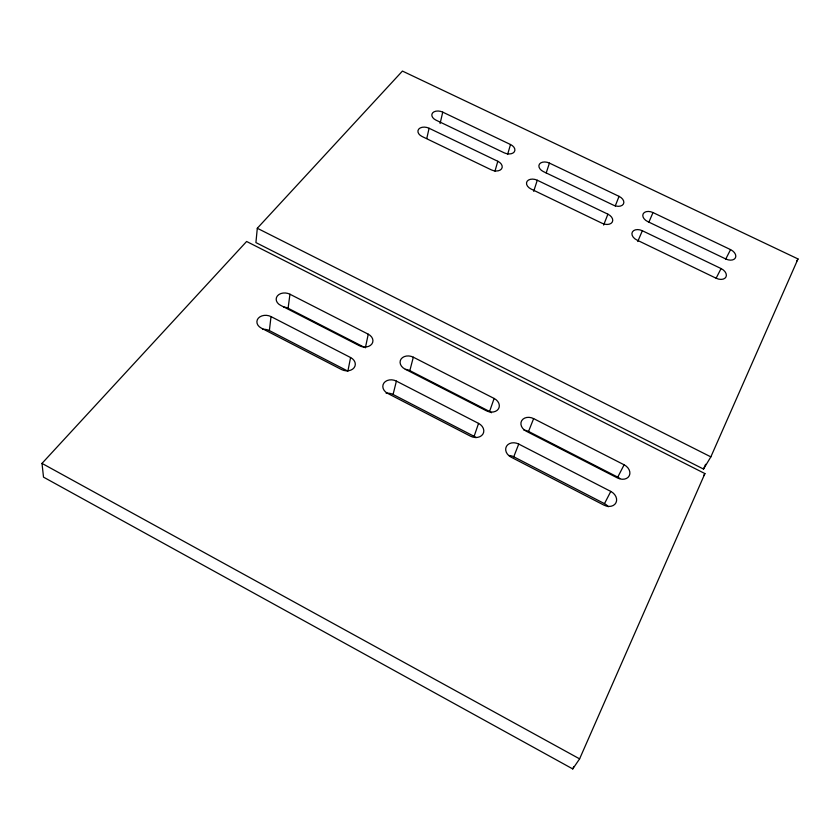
<?xml version="1.0" encoding="UTF-8"?>
<svg xmlns="http://www.w3.org/2000/svg" width="840" height="840" viewBox="0 0 840 840"><rect width="100%" height="100%" fill="white"/><g stroke="black" fill="none" stroke-linecap="round" stroke-linejoin="round"><path stroke-width="1.26" d="M257.303 228.26L255.917 242.592L703.51 469.067L710.85 456.876L798 258.941L402.433 71.075L257.303 228.26L710.85 456.876M350.584 357.536L347.886 371.133L269.377 330.582L271.016 316.596A9.313 7.014 6.6 0 0 258.258 318.276A9.313 7.014 6.6 0 0 261.293 328.094L341.502 369.537A9.324 7.224 10.7 0 0 354.123 367.71A9.324 7.224 10.7 0 0 350.584 357.536L271.016 316.596M364.214 347.256L288.099 308.248L289.947 294.231A9.124 6.773 7.8 0 0 277.483 295.796A9.124 6.773 7.8 0 0 280.57 305.319L359.499 345.765A9.146 6.962 11.7 0 0 371.816 344.043A9.146 6.962 11.7 0 0 368.245 334.194L289.947 294.231M365.369 347.844L368.245 334.194M426.804 138.401L429.082 128.258L497.805 161.28A7.854 5.187 16.2 0 1 501.512 168.924A7.854 5.187 16.2 0 1 491.295 169.859L422.09 136.5A7.801 5.082 13.7 0 1 418.751 129.087A7.801 5.082 13.7 0 1 429.082 128.258M440.097 123.522L442.743 112.14L510.51 144.512A7.728 5.03 16.5 0 1 514.227 151.956A7.728 5.03 16.5 0 1 504.21 152.828L435.96 120.13A7.686 4.935 14.1 0 1 432.611 112.907A7.686 4.935 14.1 0 1 442.743 112.14M476.112 437.63A9.313 7.455 19.1 0 0 474.117 436.328L393.078 394.475L396.396 381.108L478.558 423.392A9.44 7.487 19 0 1 482.906 434.102A9.44 7.487 19 0 1 470.558 436.212L387.692 393.404A9.356 7.329 13.5 0 1 383.891 383.05A9.356 7.329 13.5 0 1 396.396 381.108M491.526 412.745A9.146 7.182 19.4 0 0 489.573 411.474L409.846 370.629L413.322 357.2L494.13 398.454A9.261 7.214 19.4 0 1 498.488 408.828A9.261 7.214 19.4 0 1 486.423 410.802L404.933 369.044A9.177 7.067 14.2 0 1 401.1 359.026A9.177 7.067 14.2 0 1 413.322 357.2M494.949 171.245L497.805 161.28M507.602 154.455L510.51 144.512M533.694 191.341L537.274 180.243L607.898 214.179A7.98 5.324 20.5 0 1 612.202 222.191A7.98 5.324 20.5 0 1 602.186 223.314L531.058 189.021A7.896 5.24 17.7 0 1 527.142 181.262A7.896 5.24 17.7 0 1 537.274 180.243M546.2 172.946L549.433 163.097L619.049 196.35A7.854 5.155 20.6 0 1 623.332 204.152A7.854 5.155 20.6 0 1 613.515 205.191L543.407 171.602A7.77 5.082 17.9 0 1 539.5 164.041A7.77 5.082 17.9 0 1 549.433 163.097M474.117 436.328L478.558 423.392M489.573 411.474L494.13 398.454M603.635 225.057L607.898 214.179M509.103 455.511A9.377 7.518 22.1 0 1 513.744 456.781L518.742 444.066L610.785 491.421A9.692 7.655 28.4 0 1 615.982 502.719A9.692 7.655 28.4 0 1 603.928 505.124L511.077 457.149A9.503 7.55 21.9 0 1 506.499 446.271A9.503 7.55 21.9 0 1 518.742 444.066M615.226 206.021L619.049 196.35M523.981 430.185A9.198 7.245 22.1 0 1 528.538 431.435L533.642 418.614L624.11 464.793A9.513 7.371 27.8 0 1 629.286 475.724A9.513 7.371 27.8 0 1 617.516 477.981L526.26 431.225A9.324 7.277 22 0 1 521.682 420.693A9.324 7.277 22 0 1 533.642 418.614M637.749 241.511L642.348 230.738L721.067 268.559A8.159 5.429 25 0 1 725.991 276.948A8.159 5.429 25 0 1 716.195 278.26L636.899 240.041A8.022 5.355 21.9 0 1 632.415 231.914A8.022 5.355 21.9 0 1 642.348 230.738M648.889 222.149L653.005 212.572L730.558 249.617A8.033 5.25 24.8 0 1 735.452 257.786A8.033 5.25 24.8 0 1 725.855 259.014L647.714 221.582A7.896 5.187 21.9 0 1 643.262 213.675A7.896 5.187 21.9 0 1 653.005 212.572M579.6 758.867L704.918 473.582L246.614 241.479L42 463.397L43.512 477.141L572.744 768.925L579.6 758.867L42 463.397M703.51 469.067L705.621 464.279M572.744 768.925L573.794 766.521M725.634 259.276L730.558 249.617M716.131 278.208L721.067 268.559M619.794 478.475A9.387 7.34 28.1 0 0 617.747 477.141L624.11 464.793M608.265 506.741A9.566 7.623 28.7 0 0 604.485 503.643L610.785 491.421M796.793 261.051L798 258.941M703.574 475.786L704.918 473.582M528.538 431.435L617.747 477.141M513.744 456.781L604.485 503.643M283.657 307.031A9.009 6.752 7.6 0 1 288.099 308.248M405.353 369.39A9.051 7.035 14.2 0 1 409.846 370.629M262.479 329.417A9.188 6.983 6.4 0 1 269.377 330.582M386.159 393.32A9.229 7.298 13.4 0 1 393.078 394.475"/></g></svg>
